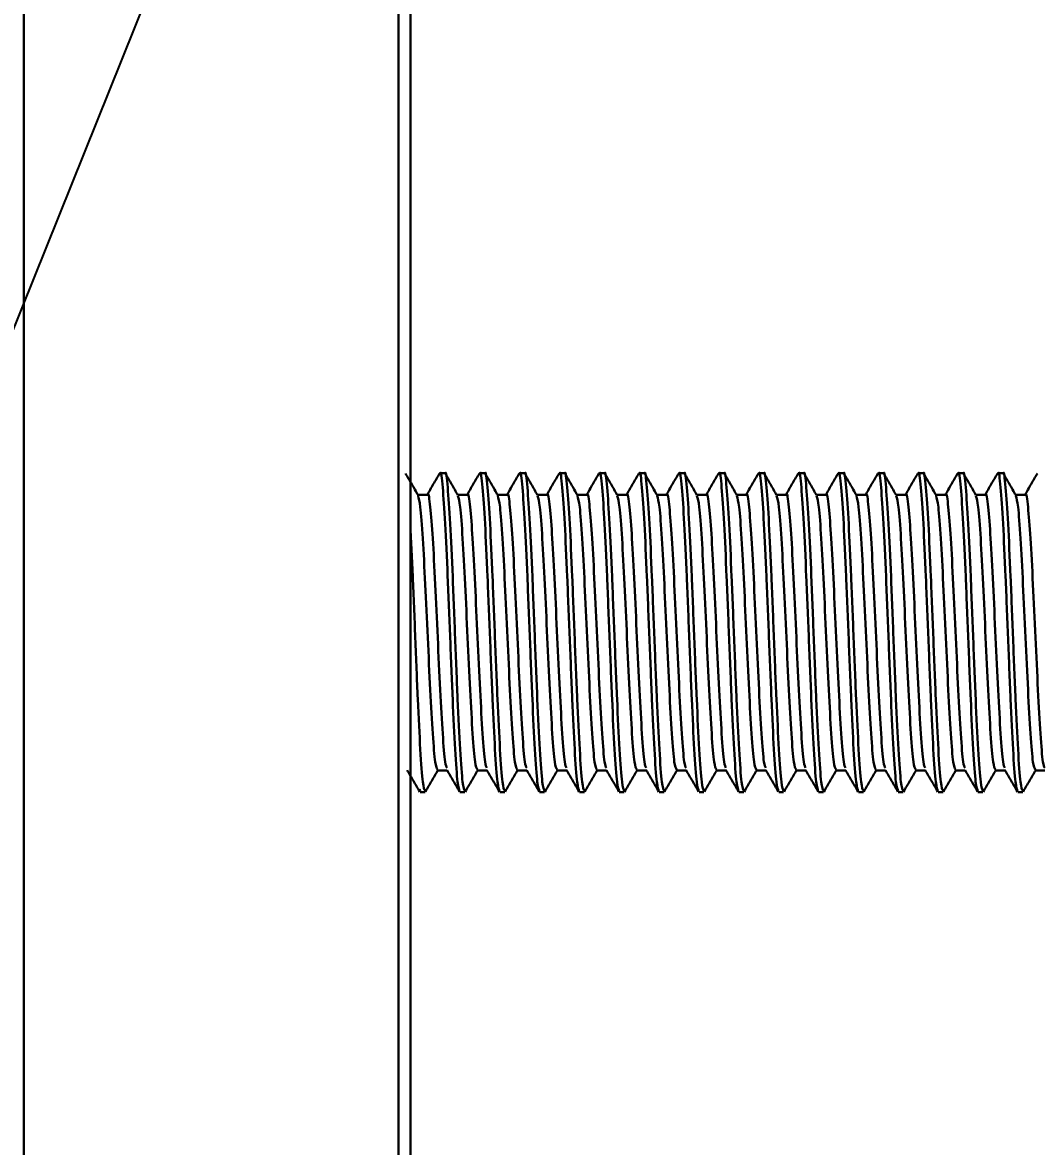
# Model space of a CAD drawing. Header units: millimetres. Extents: x -473 to 6267, y 319 to 3284.
# Drawn here: x 872.45 to 885.19, y 2696.54 to 2710.64 of the extents above; entities that cross this region are included whole.
import ezdxf
from ezdxf import colors
from ezdxf.entities.mleader import LeaderData, LeaderLine
from ezdxf.math import Vec2, Vec3

# ---------------------------------------------------------------- set-up
doc = ezdxf.new("R2010")
doc.units = ezdxf.units.MM
doc.layers.add('3mm', color=7, linetype='Continuous', lineweight=30)

msp = doc.modelspace()

# ---------------------------------------------------------------- linework, layer by layer
at = {"layer": '3mm', "lineweight": 30}
for p, q in [((872.468, 2722.978), (872.468, 2552.978)), ((877.168, 2552.978), (877.168, 2722.978)), ((877.318, 2722.828), (877.318, 2553.128)), ((877.752, 2704.983), (877.69, 2704.983)), ((878.252, 2704.983), (878.19, 2704.983)), ((878.752, 2704.983), (878.69, 2704.983)), ((879.252, 2704.983), (879.19, 2704.983)), ((879.752, 2704.983), (879.69, 2704.983)), ((880.252, 2704.983), (880.19, 2704.983)), ((880.752, 2704.983), (880.69, 2704.983)), ((881.252, 2704.983), (881.19, 2704.983)), ((881.752, 2704.983), (881.69, 2704.983)), ((882.252, 2704.983), (882.19, 2704.983)), ((882.752, 2704.983), (882.69, 2704.983)), ((883.252, 2704.983), (883.19, 2704.983)), ((883.752, 2704.983), (883.69, 2704.983)), ((884.252, 2704.983), (884.19, 2704.983)), ((884.752, 2704.983), (884.69, 2704.983)), ((877.534, 2704.712), (877.412, 2704.712)), ((878.034, 2704.712), (877.912, 2704.712)), ((878.534, 2704.712), (878.412, 2704.712)), ((879.034, 2704.712), (878.912, 2704.712)), ((879.534, 2704.712), (879.412, 2704.712)), ((880.034, 2704.712), (879.912, 2704.712)), ((880.534, 2704.712), (880.412, 2704.712)), ((881.034, 2704.712), (880.912, 2704.712)), ((881.534, 2704.712), (881.412, 2704.712)), ((882.034, 2704.712), (881.912, 2704.712)), ((882.534, 2704.712), (882.412, 2704.712)), ((883.034, 2704.712), (882.912, 2704.712)), ((883.534, 2704.712), (883.412, 2704.712)), ((884.034, 2704.712), (883.912, 2704.712)), ((884.534, 2704.712), (884.412, 2704.712)), ((885.034, 2704.712), (884.912, 2704.712)), ((877.659, 2701.254), (877.781, 2701.254)), ((878.159, 2701.254), (878.281, 2701.254)), ((878.659, 2701.254), (878.781, 2701.254)), ((879.159, 2701.254), (879.281, 2701.254)), ((879.659, 2701.254), (879.781, 2701.254)), ((880.159, 2701.254), (880.281, 2701.254)), ((880.659, 2701.254), (880.781, 2701.254)), ((881.159, 2701.254), (881.281, 2701.254)), ((881.659, 2701.254), (881.781, 2701.254)), ((882.159, 2701.254), (882.281, 2701.254)), ((882.659, 2701.254), (882.781, 2701.254)), ((883.159, 2701.254), (883.281, 2701.254)), ((883.659, 2701.254), (883.781, 2701.254)), ((884.159, 2701.254), (884.281, 2701.254)), ((884.659, 2701.254), (884.781, 2701.254)), ((885.159, 2701.254), (885.281, 2701.254)), ((877.44, 2700.996), (877.434, 2701.017)), ((877.44, 2700.983), (877.502, 2700.983)), ((877.94, 2700.983), (878.002, 2700.983)), ((878.44, 2700.983), (878.502, 2700.983)), ((878.94, 2700.983), (879.002, 2700.983)), ((879.44, 2700.983), (879.502, 2700.983)), ((879.94, 2700.983), (880.002, 2700.983)), ((880.44, 2700.983), (880.502, 2700.983)), ((880.94, 2700.983), (881.002, 2700.983)), ((881.44, 2700.983), (881.502, 2700.983)), ((881.94, 2700.983), (882.002, 2700.983)), ((882.44, 2700.983), (882.502, 2700.983)), ((882.94, 2700.983), (883.002, 2700.983)), ((883.44, 2700.983), (883.502, 2700.983)), ((883.94, 2700.983), (884.002, 2700.983)), ((884.44, 2700.983), (884.502, 2700.983)), ((884.94, 2700.983), (885.002, 2700.983))]:
    msp.add_line(p, q, dxfattribs=at)
for points, knots in [([(877.414, 2704.708), (877.388, 2704.753), (877.336, 2704.843), (877.284, 2704.934), (877.257, 2704.979)], [0, 0, 0, 0, 0.499935, 1, 1, 1, 1]), ([(877.685, 2704.979), (877.659, 2704.934), (877.606, 2704.843), (877.554, 2704.753), (877.528, 2704.707)], [0, 0, 0, 0, 0.500068, 1, 1, 1, 1]), ([(877.94, 2700.996), (877.93, 2701.015), (877.91, 2701.057), (877.88, 2701.486), (877.849, 2702.129), (877.818, 2702.911), (877.786, 2703.699), (877.755, 2704.387), (877.724, 2704.83), (877.702, 2705.024), (877.691, 2704.975), (877.69, 2704.971)], [0, 0, 0, 0, 0.113753, 0.238753, 0.363753, 0.488753, 0.613753, 0.738753, 0.863753, 0.988753, 1, 1, 1, 1]), ([(878.002, 2700.996), (877.993, 2701.015), (877.973, 2701.057), (877.943, 2701.486), (877.911, 2702.129), (877.88, 2702.911), (877.849, 2703.699), (877.818, 2704.387), (877.786, 2704.83), (877.765, 2705.024), (877.753, 2704.975), (877.752, 2704.971)], [0, 0, 0, 0, 0.113753, 0.238753, 0.363753, 0.488753, 0.613753, 0.738753, 0.863753, 0.988753, 1, 1, 1, 1]), ([(877.914, 2704.708), (877.888, 2704.753), (877.836, 2704.843), (877.784, 2704.934), (877.757, 2704.979)], [0, 0, 0, 0, 0.499935, 1, 1, 1, 1]), ([(878.185, 2704.979), (878.159, 2704.934), (878.106, 2704.843), (878.054, 2704.753), (878.028, 2704.707)], [0, 0, 0, 0, 0.500068, 1, 1, 1, 1]), ([(878.44, 2700.996), (878.43, 2701.015), (878.41, 2701.057), (878.38, 2701.486), (878.349, 2702.129), (878.318, 2702.911), (878.286, 2703.699), (878.255, 2704.387), (878.224, 2704.83), (878.202, 2705.024), (878.191, 2704.975), (878.19, 2704.971)], [0, 0, 0, 0, 0.113753, 0.238753, 0.363753, 0.488753, 0.613753, 0.738753, 0.863753, 0.988753, 1, 1, 1, 1]), ([(878.502, 2700.996), (878.493, 2701.015), (878.473, 2701.057), (878.443, 2701.486), (878.411, 2702.129), (878.38, 2702.911), (878.349, 2703.699), (878.318, 2704.387), (878.286, 2704.83), (878.265, 2705.024), (878.253, 2704.975), (878.252, 2704.971)], [0, 0, 0, 0, 0.113753, 0.238753, 0.363753, 0.488753, 0.613753, 0.738753, 0.863753, 0.988753, 1, 1, 1, 1]), ([(878.414, 2704.708), (878.388, 2704.753), (878.336, 2704.843), (878.284, 2704.934), (878.257, 2704.979)], [0, 0, 0, 0, 0.499935, 1, 1, 1, 1]), ([(878.685, 2704.979), (878.659, 2704.934), (878.606, 2704.843), (878.554, 2704.753), (878.528, 2704.707)], [0, 0, 0, 0, 0.500068, 1, 1, 1, 1]), ([(878.94, 2700.996), (878.93, 2701.015), (878.91, 2701.057), (878.88, 2701.486), (878.849, 2702.129), (878.818, 2702.911), (878.786, 2703.699), (878.755, 2704.387), (878.724, 2704.83), (878.702, 2705.024), (878.691, 2704.975), (878.69, 2704.971)], [0, 0, 0, 0, 0.113753, 0.238753, 0.363753, 0.488753, 0.613753, 0.738753, 0.863753, 0.988753, 1, 1, 1, 1]), ([(879.002, 2700.996), (878.993, 2701.015), (878.973, 2701.057), (878.943, 2701.486), (878.911, 2702.129), (878.88, 2702.911), (878.849, 2703.699), (878.818, 2704.387), (878.786, 2704.83), (878.765, 2705.024), (878.753, 2704.975), (878.752, 2704.971)], [0, 0, 0, 0, 0.113753, 0.238753, 0.363753, 0.488753, 0.613753, 0.738753, 0.863753, 0.988753, 1, 1, 1, 1]), ([(878.914, 2704.708), (878.888, 2704.753), (878.836, 2704.843), (878.784, 2704.934), (878.757, 2704.979)], [0, 0, 0, 0, 0.4999345, 1, 1, 1, 1]), ([(879.185, 2704.979), (879.159, 2704.934), (879.106, 2704.843), (879.054, 2704.753), (879.028, 2704.707)], [0, 0, 0, 0, 0.500068, 1, 1, 1, 1]), ([(879.44, 2700.996), (879.43, 2701.015), (879.41, 2701.057), (879.38, 2701.486), (879.349, 2702.129), (879.318, 2702.911), (879.286, 2703.699), (879.255, 2704.387), (879.224, 2704.83), (879.202, 2705.024), (879.191, 2704.975), (879.19, 2704.971)], [0, 0, 0, 0, 0.113753, 0.238753, 0.363753, 0.488753, 0.613753, 0.738753, 0.863753, 0.988753, 1, 1, 1, 1]), ([(879.502, 2700.996), (879.493, 2701.015), (879.473, 2701.057), (879.443, 2701.486), (879.411, 2702.129), (879.38, 2702.911), (879.349, 2703.699), (879.318, 2704.387), (879.286, 2704.83), (879.265, 2705.024), (879.253, 2704.975), (879.252, 2704.971)], [0, 0, 0, 0, 0.113753, 0.238753, 0.363753, 0.488753, 0.613753, 0.738753, 0.863753, 0.988753, 1, 1, 1, 1]), ([(879.414, 2704.708), (879.388, 2704.753), (879.336, 2704.843), (879.284, 2704.934), (879.257, 2704.979)], [0, 0, 0, 0, 0.4999345, 1, 1, 1, 1]), ([(879.685, 2704.979), (879.659, 2704.934), (879.606, 2704.843), (879.554, 2704.753), (879.528, 2704.707)], [0, 0, 0, 0, 0.500068, 1, 1, 1, 1]), ([(879.94, 2700.996), (879.93, 2701.015), (879.91, 2701.057), (879.88, 2701.486), (879.849, 2702.129), (879.818, 2702.911), (879.786, 2703.699), (879.755, 2704.387), (879.724, 2704.83), (879.702, 2705.024), (879.691, 2704.975), (879.69, 2704.971)], [0, 0, 0, 0, 0.113753, 0.238753, 0.363753, 0.488753, 0.613753, 0.738753, 0.863753, 0.988753, 1, 1, 1, 1]), ([(880.002, 2700.996), (879.993, 2701.015), (879.973, 2701.057), (879.943, 2701.486), (879.911, 2702.129), (879.88, 2702.911), (879.849, 2703.699), (879.818, 2704.387), (879.786, 2704.83), (879.765, 2705.024), (879.753, 2704.975), (879.752, 2704.971)], [0, 0, 0, 0, 0.113753, 0.238753, 0.363753, 0.488753, 0.613753, 0.738753, 0.863753, 0.988753, 1, 1, 1, 1]), ([(879.914, 2704.708), (879.888, 2704.753), (879.836, 2704.843), (879.784, 2704.934), (879.757, 2704.979)], [0, 0, 0, 0, 0.4999345, 1, 1, 1, 1]), ([(880.185, 2704.979), (880.159, 2704.934), (880.106, 2704.843), (880.054, 2704.753), (880.028, 2704.707)], [0, 0, 0, 0, 0.500068, 1, 1, 1, 1]), ([(880.44, 2700.996), (880.43, 2701.015), (880.41, 2701.057), (880.38, 2701.486), (880.349, 2702.129), (880.318, 2702.911), (880.286, 2703.699), (880.255, 2704.387), (880.224, 2704.83), (880.202, 2705.024), (880.191, 2704.975), (880.19, 2704.971)], [0, 0, 0, 0, 0.113753, 0.238753, 0.363753, 0.488753, 0.613753, 0.738753, 0.863753, 0.988753, 1, 1, 1, 1]), ([(880.502, 2700.996), (880.493, 2701.015), (880.473, 2701.057), (880.443, 2701.486), (880.411, 2702.129), (880.38, 2702.911), (880.349, 2703.699), (880.318, 2704.387), (880.286, 2704.83), (880.265, 2705.024), (880.253, 2704.975), (880.252, 2704.971)], [0, 0, 0, 0, 0.113753, 0.238753, 0.363753, 0.488753, 0.613753, 0.738753, 0.863753, 0.988753, 1, 1, 1, 1]), ([(880.414, 2704.708), (880.388, 2704.753), (880.336, 2704.843), (880.284, 2704.934), (880.257, 2704.979)], [0, 0, 0, 0, 0.4999345, 1, 1, 1, 1]), ([(880.685, 2704.979), (880.659, 2704.934), (880.606, 2704.843), (880.554, 2704.753), (880.528, 2704.707)], [0, 0, 0, 0, 0.500068, 1, 1, 1, 1]), ([(880.94, 2700.996), (880.93, 2701.015), (880.91, 2701.057), (880.88, 2701.486), (880.849, 2702.129), (880.818, 2702.911), (880.786, 2703.699), (880.755, 2704.387), (880.724, 2704.83), (880.702, 2705.024), (880.691, 2704.975), (880.69, 2704.971)], [0, 0, 0, 0, 0.113753, 0.238753, 0.363753, 0.488753, 0.613753, 0.738753, 0.863753, 0.988753, 1, 1, 1, 1]), ([(881.002, 2700.996), (880.993, 2701.015), (880.973, 2701.057), (880.943, 2701.486), (880.911, 2702.129), (880.88, 2702.911), (880.849, 2703.699), (880.818, 2704.387), (880.786, 2704.83), (880.765, 2705.024), (880.753, 2704.975), (880.752, 2704.971)], [0, 0, 0, 0, 0.113753, 0.238753, 0.363753, 0.488753, 0.613753, 0.738753, 0.863753, 0.988753, 1, 1, 1, 1]), ([(880.914, 2704.708), (880.888, 2704.753), (880.836, 2704.843), (880.784, 2704.934), (880.757, 2704.979)], [0, 0, 0, 0, 0.4999345, 1, 1, 1, 1]), ([(881.185, 2704.979), (881.159, 2704.934), (881.106, 2704.843), (881.054, 2704.753), (881.028, 2704.707)], [0, 0, 0, 0, 0.500068, 1, 1, 1, 1]), ([(881.44, 2700.996), (881.43, 2701.015), (881.41, 2701.057), (881.38, 2701.486), (881.349, 2702.129), (881.318, 2702.911), (881.286, 2703.699), (881.255, 2704.387), (881.224, 2704.83), (881.202, 2705.024), (881.191, 2704.975), (881.19, 2704.971)], [0, 0, 0, 0, 0.113753, 0.238753, 0.363753, 0.488753, 0.613753, 0.738753, 0.863753, 0.988753, 1, 1, 1, 1]), ([(881.502, 2700.996), (881.493, 2701.015), (881.473, 2701.057), (881.443, 2701.486), (881.411, 2702.129), (881.38, 2702.911), (881.349, 2703.699), (881.318, 2704.387), (881.286, 2704.83), (881.265, 2705.024), (881.253, 2704.975), (881.252, 2704.971)], [0, 0, 0, 0, 0.113753, 0.238753, 0.363753, 0.488753, 0.613753, 0.738753, 0.863753, 0.988753, 1, 1, 1, 1]), ([(881.414, 2704.708), (881.388, 2704.753), (881.336, 2704.843), (881.284, 2704.934), (881.257, 2704.979)], [0, 0, 0, 0, 0.499935, 1, 1, 1, 1]), ([(881.685, 2704.979), (881.659, 2704.934), (881.606, 2704.843), (881.554, 2704.753), (881.528, 2704.707)], [0, 0, 0, 0, 0.500068, 1, 1, 1, 1]), ([(881.94, 2700.996), (881.93, 2701.015), (881.91, 2701.057), (881.88, 2701.486), (881.849, 2702.129), (881.818, 2702.911), (881.786, 2703.699), (881.755, 2704.387), (881.724, 2704.83), (881.702, 2705.024), (881.691, 2704.975), (881.69, 2704.971)], [0, 0, 0, 0, 0.113753, 0.238753, 0.363753, 0.488753, 0.613753, 0.738753, 0.863753, 0.988753, 1, 1, 1, 1]), ([(882.002, 2700.996), (881.993, 2701.015), (881.973, 2701.057), (881.943, 2701.486), (881.911, 2702.129), (881.88, 2702.911), (881.849, 2703.699), (881.818, 2704.387), (881.786, 2704.83), (881.765, 2705.024), (881.753, 2704.975), (881.752, 2704.971)], [0, 0, 0, 0, 0.113753, 0.238753, 0.363753, 0.488753, 0.613753, 0.738753, 0.863753, 0.988753, 1, 1, 1, 1]), ([(881.914, 2704.708), (881.888, 2704.753), (881.836, 2704.843), (881.784, 2704.934), (881.757, 2704.979)], [0, 0, 0, 0, 0.499935, 1, 1, 1, 1]), ([(882.185, 2704.979), (882.159, 2704.934), (882.106, 2704.843), (882.054, 2704.753), (882.028, 2704.707)], [0, 0, 0, 0, 0.500068, 1, 1, 1, 1]), ([(882.44, 2700.996), (882.43, 2701.015), (882.41, 2701.057), (882.38, 2701.486), (882.349, 2702.129), (882.318, 2702.911), (882.286, 2703.699), (882.255, 2704.387), (882.224, 2704.83), (882.202, 2705.024), (882.191, 2704.975), (882.19, 2704.971)], [0, 0, 0, 0, 0.113753, 0.238753, 0.363753, 0.488753, 0.613753, 0.738753, 0.863753, 0.988753, 1, 1, 1, 1]), ([(882.502, 2700.996), (882.493, 2701.015), (882.473, 2701.057), (882.443, 2701.486), (882.411, 2702.129), (882.38, 2702.911), (882.349, 2703.699), (882.318, 2704.387), (882.286, 2704.83), (882.265, 2705.024), (882.253, 2704.975), (882.252, 2704.971)], [0, 0, 0, 0, 0.113753, 0.238753, 0.363753, 0.488753, 0.613753, 0.738753, 0.863753, 0.988753, 1, 1, 1, 1]), ([(882.414, 2704.708), (882.388, 2704.753), (882.336, 2704.843), (882.284, 2704.934), (882.257, 2704.979)], [0, 0, 0, 0, 0.499935, 1, 1, 1, 1]), ([(882.685, 2704.979), (882.659, 2704.934), (882.606, 2704.843), (882.554, 2704.753), (882.528, 2704.707)], [0, 0, 0, 0, 0.500068, 1, 1, 1, 1]), ([(882.94, 2700.996), (882.93, 2701.015), (882.91, 2701.057), (882.88, 2701.486), (882.849, 2702.129), (882.818, 2702.911), (882.786, 2703.699), (882.755, 2704.387), (882.724, 2704.83), (882.702, 2705.024), (882.691, 2704.975), (882.69, 2704.971)], [0, 0, 0, 0, 0.113753, 0.238753, 0.363753, 0.488753, 0.613753, 0.738753, 0.863753, 0.988753, 1, 1, 1, 1]), ([(883.002, 2700.996), (882.993, 2701.015), (882.973, 2701.057), (882.943, 2701.486), (882.911, 2702.129), (882.88, 2702.911), (882.849, 2703.699), (882.818, 2704.387), (882.786, 2704.83), (882.765, 2705.024), (882.753, 2704.975), (882.752, 2704.971)], [0, 0, 0, 0, 0.113753, 0.238753, 0.363753, 0.488753, 0.613753, 0.738753, 0.863753, 0.988753, 1, 1, 1, 1]), ([(882.914, 2704.708), (882.888, 2704.753), (882.836, 2704.843), (882.784, 2704.934), (882.757, 2704.979)], [0, 0, 0, 0, 0.4999345, 1, 1, 1, 1]), ([(883.185, 2704.979), (883.159, 2704.934), (883.106, 2704.843), (883.054, 2704.753), (883.028, 2704.707)], [0, 0, 0, 0, 0.500068, 1, 1, 1, 1]), ([(883.44, 2700.996), (883.43, 2701.015), (883.41, 2701.057), (883.38, 2701.486), (883.349, 2702.129), (883.318, 2702.911), (883.286, 2703.699), (883.255, 2704.387), (883.224, 2704.83), (883.202, 2705.024), (883.191, 2704.975), (883.19, 2704.971)], [0, 0, 0, 0, 0.113753, 0.238753, 0.363753, 0.488753, 0.613753, 0.738753, 0.863753, 0.988753, 1, 1, 1, 1]), ([(883.502, 2700.996), (883.493, 2701.015), (883.473, 2701.057), (883.443, 2701.486), (883.411, 2702.129), (883.38, 2702.911), (883.349, 2703.699), (883.318, 2704.387), (883.286, 2704.83), (883.265, 2705.024), (883.253, 2704.975), (883.252, 2704.971)], [0, 0, 0, 0, 0.113753, 0.238753, 0.363753, 0.488753, 0.613753, 0.738753, 0.863753, 0.988753, 1, 1, 1, 1]), ([(883.414, 2704.708), (883.388, 2704.753), (883.336, 2704.843), (883.284, 2704.934), (883.257, 2704.979)], [0, 0, 0, 0, 0.4999345, 1, 1, 1, 1]), ([(883.685, 2704.979), (883.659, 2704.934), (883.606, 2704.843), (883.554, 2704.753), (883.528, 2704.707)], [0, 0, 0, 0, 0.500068, 1, 1, 1, 1]), ([(883.94, 2700.996), (883.93, 2701.015), (883.91, 2701.057), (883.88, 2701.486), (883.849, 2702.129), (883.818, 2702.911), (883.786, 2703.699), (883.755, 2704.387), (883.724, 2704.83), (883.702, 2705.024), (883.691, 2704.975), (883.69, 2704.971)], [0, 0, 0, 0, 0.113753, 0.238753, 0.363753, 0.488753, 0.613753, 0.738753, 0.863753, 0.988753, 1, 1, 1, 1]), ([(884.002, 2700.996), (883.993, 2701.015), (883.973, 2701.057), (883.943, 2701.486), (883.911, 2702.129), (883.88, 2702.911), (883.849, 2703.699), (883.818, 2704.387), (883.786, 2704.83), (883.765, 2705.024), (883.753, 2704.975), (883.752, 2704.971)], [0, 0, 0, 0, 0.113753, 0.238753, 0.363753, 0.488753, 0.613753, 0.738753, 0.863753, 0.988753, 1, 1, 1, 1]), ([(883.914, 2704.708), (883.888, 2704.753), (883.836, 2704.843), (883.784, 2704.934), (883.757, 2704.979)], [0, 0, 0, 0, 0.4999345, 1, 1, 1, 1]), ([(884.185, 2704.979), (884.159, 2704.934), (884.106, 2704.843), (884.054, 2704.753), (884.028, 2704.707)], [0, 0, 0, 0, 0.500068, 1, 1, 1, 1]), ([(884.44, 2700.996), (884.43, 2701.015), (884.41, 2701.057), (884.38, 2701.486), (884.349, 2702.129), (884.318, 2702.911), (884.286, 2703.699), (884.255, 2704.387), (884.224, 2704.83), (884.202, 2705.024), (884.191, 2704.975), (884.19, 2704.971)], [0, 0, 0, 0, 0.113753, 0.238753, 0.363753, 0.488753, 0.613753, 0.738753, 0.863753, 0.988753, 1, 1, 1, 1]), ([(884.502, 2700.996), (884.493, 2701.015), (884.473, 2701.057), (884.443, 2701.486), (884.411, 2702.129), (884.38, 2702.911), (884.349, 2703.699), (884.318, 2704.387), (884.286, 2704.83), (884.265, 2705.024), (884.253, 2704.975), (884.252, 2704.971)], [0, 0, 0, 0, 0.113753, 0.238753, 0.363753, 0.488753, 0.613753, 0.738753, 0.863753, 0.988753, 1, 1, 1, 1]), ([(884.414, 2704.708), (884.388, 2704.753), (884.336, 2704.843), (884.284, 2704.934), (884.257, 2704.979)], [0, 0, 0, 0, 0.499935, 1, 1, 1, 1]), ([(884.685, 2704.979), (884.659, 2704.934), (884.606, 2704.843), (884.554, 2704.753), (884.528, 2704.707)], [0, 0, 0, 0, 0.500068, 1, 1, 1, 1]), ([(884.94, 2700.996), (884.93, 2701.015), (884.91, 2701.057), (884.88, 2701.486), (884.849, 2702.129), (884.818, 2702.911), (884.786, 2703.699), (884.755, 2704.387), (884.724, 2704.83), (884.702, 2705.024), (884.691, 2704.975), (884.69, 2704.971)], [0, 0, 0, 0, 0.113753, 0.238753, 0.363753, 0.488753, 0.613753, 0.738753, 0.863753, 0.988753, 1, 1, 1, 1]), ([(885.002, 2700.996), (884.993, 2701.015), (884.973, 2701.057), (884.943, 2701.486), (884.911, 2702.129), (884.88, 2702.911), (884.849, 2703.699), (884.818, 2704.387), (884.786, 2704.83), (884.765, 2705.024), (884.753, 2704.975), (884.752, 2704.971)], [0, 0, 0, 0, 0.113753, 0.238753, 0.363753, 0.488753, 0.613753, 0.738753, 0.863753, 0.988753, 1, 1, 1, 1]), ([(884.914, 2704.708), (884.888, 2704.753), (884.836, 2704.843), (884.784, 2704.934), (884.757, 2704.979)], [0, 0, 0, 0, 0.499935, 1, 1, 1, 1]), ([(885.185, 2704.979), (885.159, 2704.934), (885.106, 2704.843), (885.054, 2704.753), (885.028, 2704.707)], [0, 0, 0, 0, 0.500068, 1, 1, 1, 1]), ([(877.659, 2701.264), (877.649, 2701.281), (877.629, 2701.317), (877.599, 2701.688), (877.568, 2702.245), (877.536, 2702.92), (877.505, 2703.604), (877.474, 2704.188), (877.444, 2704.599), (877.424, 2704.666), (877.414, 2704.698)], [0, 0, 0, 0, 0.116693, 0.244479, 0.372266, 0.500052, 0.627839, 0.755625, 0.883412, 1, 1, 1, 1]), ([(877.778, 2701.285), (877.77, 2701.3), (877.752, 2701.335), (877.724, 2701.69), (877.693, 2702.244), (877.661, 2702.921), (877.63, 2703.602), (877.599, 2704.197), (877.568, 2704.58), (877.546, 2704.748), (877.535, 2704.705), (877.534, 2704.702)], [0, 0, 0, 0, 0.09263, 0.220627, 0.348625, 0.476623, 0.60462, 0.732618, 0.860615, 0.988613, 1, 1, 1, 1]), ([(878.159, 2701.264), (878.149, 2701.281), (878.129, 2701.317), (878.099, 2701.688), (878.068, 2702.245), (878.036, 2702.92), (878.005, 2703.604), (877.974, 2704.188), (877.944, 2704.599), (877.924, 2704.666), (877.914, 2704.698)], [0, 0, 0, 0, 0.1166927, 0.2444792, 0.3722657, 0.5000521, 0.6278386, 0.7556251, 0.8834116, 1, 1, 1, 1]), ([(878.278, 2701.285), (878.27, 2701.3), (878.252, 2701.335), (878.224, 2701.69), (878.193, 2702.244), (878.161, 2702.921), (878.13, 2703.602), (878.099, 2704.197), (878.068, 2704.58), (878.046, 2704.748), (878.035, 2704.705), (878.034, 2704.702)], [0, 0, 0, 0, 0.09263, 0.220627, 0.348625, 0.476623, 0.60462, 0.732618, 0.860615, 0.988613, 1, 1, 1, 1]), ([(878.659, 2701.264), (878.649, 2701.281), (878.629, 2701.317), (878.599, 2701.688), (878.568, 2702.245), (878.536, 2702.92), (878.505, 2703.604), (878.474, 2704.188), (878.444, 2704.599), (878.424, 2704.666), (878.414, 2704.698)], [0, 0, 0, 0, 0.1166927, 0.2444792, 0.3722657, 0.5000521, 0.6278386, 0.7556251, 0.8834116, 1, 1, 1, 1]), ([(878.778, 2701.285), (878.77, 2701.3), (878.752, 2701.335), (878.724, 2701.69), (878.693, 2702.244), (878.661, 2702.921), (878.63, 2703.602), (878.599, 2704.197), (878.568, 2704.58), (878.546, 2704.748), (878.535, 2704.705), (878.534, 2704.702)], [0, 0, 0, 0, 0.09263, 0.220627, 0.348625, 0.476623, 0.60462, 0.732618, 0.860615, 0.988613, 1, 1, 1, 1]), ([(879.159, 2701.264), (879.149, 2701.281), (879.129, 2701.317), (879.099, 2701.688), (879.068, 2702.245), (879.036, 2702.92), (879.005, 2703.604), (878.974, 2704.188), (878.944, 2704.599), (878.924, 2704.666), (878.914, 2704.698)], [0, 0, 0, 0, 0.116693, 0.244479, 0.372266, 0.500052, 0.627839, 0.755625, 0.883412, 1, 1, 1, 1]), ([(879.278, 2701.285), (879.27, 2701.3), (879.252, 2701.335), (879.224, 2701.69), (879.193, 2702.244), (879.161, 2702.921), (879.13, 2703.602), (879.099, 2704.197), (879.068, 2704.58), (879.046, 2704.748), (879.035, 2704.705), (879.034, 2704.702)], [0, 0, 0, 0, 0.09263, 0.220627, 0.348625, 0.476623, 0.60462, 0.732618, 0.860615, 0.988613, 1, 1, 1, 1]), ([(879.659, 2701.264), (879.649, 2701.281), (879.629, 2701.317), (879.599, 2701.688), (879.568, 2702.245), (879.536, 2702.92), (879.505, 2703.604), (879.474, 2704.188), (879.444, 2704.599), (879.424, 2704.666), (879.414, 2704.698)], [0, 0, 0, 0, 0.116693, 0.244479, 0.372266, 0.500052, 0.627839, 0.755625, 0.883412, 1, 1, 1, 1]), ([(879.778, 2701.285), (879.77, 2701.3), (879.752, 2701.335), (879.724, 2701.69), (879.693, 2702.244), (879.661, 2702.921), (879.63, 2703.602), (879.599, 2704.197), (879.568, 2704.58), (879.546, 2704.748), (879.535, 2704.705), (879.534, 2704.702)], [0, 0, 0, 0, 0.09263, 0.220627, 0.348625, 0.476623, 0.60462, 0.732618, 0.860615, 0.988613, 1, 1, 1, 1]), ([(880.159, 2701.264), (880.149, 2701.281), (880.129, 2701.317), (880.099, 2701.688), (880.068, 2702.245), (880.036, 2702.92), (880.005, 2703.604), (879.974, 2704.188), (879.944, 2704.599), (879.924, 2704.666), (879.914, 2704.698)], [0, 0, 0, 0, 0.116693, 0.244479, 0.372266, 0.500052, 0.627839, 0.755625, 0.883412, 1, 1, 1, 1]), ([(880.278, 2701.285), (880.27, 2701.3), (880.252, 2701.335), (880.224, 2701.69), (880.193, 2702.244), (880.161, 2702.921), (880.13, 2703.602), (880.099, 2704.197), (880.068, 2704.58), (880.046, 2704.748), (880.035, 2704.705), (880.034, 2704.702)], [0, 0, 0, 0, 0.09263, 0.220627, 0.348625, 0.476623, 0.60462, 0.732618, 0.860615, 0.988613, 1, 1, 1, 1]), ([(880.659, 2701.264), (880.649, 2701.281), (880.629, 2701.317), (880.599, 2701.688), (880.568, 2702.245), (880.536, 2702.92), (880.505, 2703.604), (880.474, 2704.188), (880.444, 2704.599), (880.424, 2704.666), (880.414, 2704.698)], [0, 0, 0, 0, 0.116693, 0.244479, 0.372266, 0.500052, 0.627839, 0.755625, 0.883412, 1, 1, 1, 1]), ([(880.778, 2701.285), (880.77, 2701.3), (880.752, 2701.335), (880.724, 2701.69), (880.693, 2702.244), (880.661, 2702.921), (880.63, 2703.602), (880.599, 2704.197), (880.568, 2704.58), (880.546, 2704.748), (880.535, 2704.705), (880.534, 2704.702)], [0, 0, 0, 0, 0.09263, 0.220627, 0.348625, 0.476623, 0.60462, 0.732618, 0.860615, 0.988613, 1, 1, 1, 1]), ([(881.159, 2701.264), (881.149, 2701.281), (881.129, 2701.317), (881.099, 2701.688), (881.068, 2702.245), (881.036, 2702.92), (881.005, 2703.604), (880.974, 2704.188), (880.944, 2704.599), (880.924, 2704.666), (880.914, 2704.698)], [0, 0, 0, 0, 0.116693, 0.244479, 0.372266, 0.500052, 0.627839, 0.755625, 0.883412, 1, 1, 1, 1]), ([(881.278, 2701.285), (881.27, 2701.3), (881.252, 2701.335), (881.224, 2701.69), (881.193, 2702.244), (881.161, 2702.921), (881.13, 2703.602), (881.099, 2704.197), (881.068, 2704.58), (881.046, 2704.748), (881.035, 2704.705), (881.034, 2704.702)], [0, 0, 0, 0, 0.09263, 0.220627, 0.348625, 0.476623, 0.60462, 0.732618, 0.860615, 0.988613, 1, 1, 1, 1]), ([(881.659, 2701.264), (881.649, 2701.281), (881.629, 2701.317), (881.599, 2701.688), (881.568, 2702.245), (881.536, 2702.92), (881.505, 2703.604), (881.474, 2704.188), (881.444, 2704.599), (881.424, 2704.666), (881.414, 2704.698)], [0, 0, 0, 0, 0.116693, 0.244479, 0.372266, 0.500052, 0.627839, 0.755625, 0.883412, 1, 1, 1, 1]), ([(881.778, 2701.285), (881.77, 2701.3), (881.752, 2701.335), (881.724, 2701.69), (881.693, 2702.244), (881.661, 2702.921), (881.63, 2703.602), (881.599, 2704.197), (881.568, 2704.58), (881.546, 2704.748), (881.535, 2704.705), (881.534, 2704.702)], [0, 0, 0, 0, 0.09263, 0.220627, 0.348625, 0.476623, 0.60462, 0.732618, 0.860615, 0.988613, 1, 1, 1, 1]), ([(882.159, 2701.264), (882.149, 2701.281), (882.129, 2701.317), (882.099, 2701.688), (882.068, 2702.245), (882.036, 2702.92), (882.005, 2703.604), (881.974, 2704.188), (881.944, 2704.599), (881.924, 2704.666), (881.914, 2704.698)], [0, 0, 0, 0, 0.116693, 0.244479, 0.372266, 0.500052, 0.627839, 0.755625, 0.883412, 1, 1, 1, 1]), ([(882.278, 2701.285), (882.27, 2701.3), (882.252, 2701.335), (882.224, 2701.69), (882.193, 2702.244), (882.161, 2702.921), (882.13, 2703.602), (882.099, 2704.197), (882.068, 2704.58), (882.046, 2704.748), (882.035, 2704.705), (882.034, 2704.702)], [0, 0, 0, 0, 0.09263, 0.220627, 0.348625, 0.476623, 0.60462, 0.732618, 0.860615, 0.988613, 1, 1, 1, 1]), ([(882.659, 2701.264), (882.649, 2701.281), (882.629, 2701.317), (882.599, 2701.688), (882.568, 2702.245), (882.536, 2702.92), (882.505, 2703.604), (882.474, 2704.188), (882.444, 2704.599), (882.424, 2704.666), (882.414, 2704.698)], [0, 0, 0, 0, 0.116693, 0.244479, 0.372266, 0.500052, 0.627839, 0.755625, 0.883412, 1, 1, 1, 1]), ([(882.778, 2701.285), (882.77, 2701.3), (882.752, 2701.335), (882.724, 2701.69), (882.693, 2702.244), (882.661, 2702.921), (882.63, 2703.602), (882.599, 2704.197), (882.568, 2704.58), (882.546, 2704.748), (882.535, 2704.705), (882.534, 2704.702)], [0, 0, 0, 0, 0.09263, 0.220627, 0.348625, 0.476623, 0.60462, 0.732618, 0.860615, 0.988613, 1, 1, 1, 1]), ([(883.159, 2701.264), (883.149, 2701.281), (883.129, 2701.317), (883.099, 2701.688), (883.068, 2702.245), (883.036, 2702.92), (883.005, 2703.604), (882.974, 2704.188), (882.944, 2704.599), (882.924, 2704.666), (882.914, 2704.698)], [0, 0, 0, 0, 0.116693, 0.244479, 0.372266, 0.500052, 0.627839, 0.755625, 0.883412, 1, 1, 1, 1]), ([(883.278, 2701.285), (883.27, 2701.3), (883.252, 2701.335), (883.224, 2701.69), (883.193, 2702.244), (883.161, 2702.921), (883.13, 2703.602), (883.099, 2704.197), (883.068, 2704.58), (883.046, 2704.748), (883.035, 2704.705), (883.034, 2704.702)], [0, 0, 0, 0, 0.09263, 0.220627, 0.348625, 0.476623, 0.60462, 0.732618, 0.860615, 0.988613, 1, 1, 1, 1]), ([(883.659, 2701.264), (883.649, 2701.281), (883.629, 2701.317), (883.599, 2701.688), (883.568, 2702.245), (883.536, 2702.92), (883.505, 2703.604), (883.474, 2704.188), (883.444, 2704.599), (883.424, 2704.666), (883.414, 2704.698)], [0, 0, 0, 0, 0.116693, 0.244479, 0.372266, 0.500052, 0.627839, 0.755625, 0.883412, 1, 1, 1, 1]), ([(883.778, 2701.285), (883.77, 2701.3), (883.752, 2701.335), (883.724, 2701.69), (883.693, 2702.244), (883.661, 2702.921), (883.63, 2703.602), (883.599, 2704.197), (883.568, 2704.58), (883.546, 2704.748), (883.535, 2704.705), (883.534, 2704.702)], [0, 0, 0, 0, 0.09263, 0.220627, 0.348625, 0.476623, 0.60462, 0.732618, 0.860615, 0.988613, 1, 1, 1, 1]), ([(884.159, 2701.264), (884.149, 2701.281), (884.129, 2701.317), (884.099, 2701.688), (884.068, 2702.245), (884.036, 2702.92), (884.005, 2703.604), (883.974, 2704.188), (883.944, 2704.599), (883.924, 2704.666), (883.914, 2704.698)], [0, 0, 0, 0, 0.116693, 0.244479, 0.372266, 0.500052, 0.627839, 0.755625, 0.883412, 1, 1, 1, 1]), ([(884.278, 2701.285), (884.27, 2701.3), (884.252, 2701.335), (884.224, 2701.69), (884.193, 2702.244), (884.161, 2702.921), (884.13, 2703.602), (884.099, 2704.197), (884.068, 2704.58), (884.046, 2704.748), (884.035, 2704.705), (884.034, 2704.702)], [0, 0, 0, 0, 0.09263, 0.220627, 0.348625, 0.476623, 0.60462, 0.732618, 0.860615, 0.988613, 1, 1, 1, 1]), ([(884.659, 2701.264), (884.649, 2701.281), (884.629, 2701.317), (884.599, 2701.688), (884.568, 2702.245), (884.536, 2702.92), (884.505, 2703.604), (884.474, 2704.188), (884.444, 2704.599), (884.424, 2704.666), (884.414, 2704.698)], [0, 0, 0, 0, 0.116693, 0.244479, 0.372266, 0.500052, 0.627839, 0.755625, 0.883412, 1, 1, 1, 1]), ([(884.778, 2701.285), (884.77, 2701.3), (884.752, 2701.335), (884.724, 2701.69), (884.693, 2702.244), (884.661, 2702.921), (884.63, 2703.602), (884.599, 2704.197), (884.568, 2704.58), (884.546, 2704.748), (884.535, 2704.705), (884.534, 2704.702)], [0, 0, 0, 0, 0.09263, 0.220627, 0.348625, 0.476623, 0.60462, 0.732618, 0.860615, 0.988613, 1, 1, 1, 1]), ([(885.159, 2701.264), (885.149, 2701.281), (885.129, 2701.317), (885.099, 2701.688), (885.068, 2702.245), (885.036, 2702.92), (885.005, 2703.604), (884.974, 2704.188), (884.944, 2704.599), (884.924, 2704.666), (884.914, 2704.698)], [0, 0, 0, 0, 0.116693, 0.244479, 0.372266, 0.500052, 0.627839, 0.755625, 0.883412, 1, 1, 1, 1]), ([(885.278, 2701.285), (885.27, 2701.3), (885.252, 2701.335), (885.224, 2701.69), (885.193, 2702.244), (885.161, 2702.921), (885.13, 2703.602), (885.099, 2704.197), (885.068, 2704.58), (885.046, 2704.748), (885.035, 2704.705), (885.034, 2704.702)], [0, 0, 0, 0, 0.09263, 0.220627, 0.348625, 0.476623, 0.60462, 0.732618, 0.860615, 0.988613, 1, 1, 1, 1]), ([(877.502, 2700.996), (877.493, 2701.015), (877.473, 2701.057), (877.443, 2701.486), (877.411, 2702.13), (877.38, 2702.908), (877.349, 2703.71), (877.328, 2704.134), (877.318, 2704.346)], [0, 0, 0, 0, 0.15398, 0.323184, 0.492388, 0.661592, 0.830796, 1, 1, 1, 1]), ([(877.278, 2701.259), (877.304, 2701.214), (877.356, 2701.123), (877.409, 2701.033), (877.435, 2700.987)], [0, 0, 0, 0, 0.499932, 1, 1, 1, 1]), ([(877.507, 2700.987), (877.534, 2701.033), (877.586, 2701.123), (877.638, 2701.213), (877.664, 2701.259)], [0, 0, 0, 0, 0.500065, 1, 1, 1, 1]), ([(877.778, 2701.259), (877.804, 2701.214), (877.856, 2701.123), (877.909, 2701.033), (877.935, 2700.987)], [0, 0, 0, 0, 0.499932, 1, 1, 1, 1]), ([(878.007, 2700.987), (878.034, 2701.033), (878.086, 2701.123), (878.138, 2701.213), (878.164, 2701.259)], [0, 0, 0, 0, 0.500065, 1, 1, 1, 1]), ([(878.278, 2701.259), (878.304, 2701.214), (878.356, 2701.123), (878.409, 2701.033), (878.435, 2700.987)], [0, 0, 0, 0, 0.499932, 1, 1, 1, 1]), ([(878.507, 2700.987), (878.534, 2701.033), (878.586, 2701.123), (878.638, 2701.213), (878.664, 2701.259)], [0, 0, 0, 0, 0.500065, 1, 1, 1, 1]), ([(878.778, 2701.259), (878.804, 2701.214), (878.856, 2701.123), (878.909, 2701.033), (878.935, 2700.987)], [0, 0, 0, 0, 0.499932, 1, 1, 1, 1]), ([(879.007, 2700.987), (879.034, 2701.033), (879.086, 2701.123), (879.138, 2701.213), (879.164, 2701.259)], [0, 0, 0, 0, 0.500065, 1, 1, 1, 1]), ([(879.278, 2701.259), (879.304, 2701.214), (879.356, 2701.123), (879.409, 2701.033), (879.435, 2700.987)], [0, 0, 0, 0, 0.499932, 1, 1, 1, 1]), ([(879.507, 2700.987), (879.534, 2701.033), (879.586, 2701.123), (879.638, 2701.213), (879.664, 2701.259)], [0, 0, 0, 0, 0.500065, 1, 1, 1, 1]), ([(879.778, 2701.259), (879.804, 2701.214), (879.856, 2701.123), (879.909, 2701.033), (879.935, 2700.987)], [0, 0, 0, 0, 0.499932, 1, 1, 1, 1]), ([(880.007, 2700.987), (880.034, 2701.033), (880.086, 2701.123), (880.138, 2701.213), (880.164, 2701.259)], [0, 0, 0, 0, 0.500065, 1, 1, 1, 1]), ([(880.278, 2701.259), (880.304, 2701.214), (880.356, 2701.123), (880.409, 2701.033), (880.435, 2700.987)], [0, 0, 0, 0, 0.499932, 1, 1, 1, 1]), ([(880.507, 2700.987), (880.534, 2701.033), (880.586, 2701.123), (880.638, 2701.213), (880.664, 2701.259)], [0, 0, 0, 0, 0.500065, 1, 1, 1, 1]), ([(880.778, 2701.259), (880.804, 2701.214), (880.856, 2701.123), (880.909, 2701.033), (880.935, 2700.987)], [0, 0, 0, 0, 0.499932, 1, 1, 1, 1]), ([(881.007, 2700.987), (881.034, 2701.033), (881.086, 2701.123), (881.138, 2701.213), (881.164, 2701.259)], [0, 0, 0, 0, 0.500065, 1, 1, 1, 1]), ([(881.278, 2701.259), (881.304, 2701.214), (881.356, 2701.123), (881.409, 2701.033), (881.435, 2700.987)], [0, 0, 0, 0, 0.499932, 1, 1, 1, 1]), ([(881.507, 2700.987), (881.534, 2701.033), (881.586, 2701.123), (881.638, 2701.213), (881.664, 2701.259)], [0, 0, 0, 0, 0.500065, 1, 1, 1, 1]), ([(881.778, 2701.259), (881.804, 2701.214), (881.856, 2701.123), (881.909, 2701.033), (881.935, 2700.987)], [0, 0, 0, 0, 0.499932, 1, 1, 1, 1]), ([(882.007, 2700.987), (882.034, 2701.033), (882.086, 2701.123), (882.138, 2701.213), (882.164, 2701.259)], [0, 0, 0, 0, 0.500065, 1, 1, 1, 1]), ([(882.278, 2701.259), (882.304, 2701.214), (882.356, 2701.123), (882.409, 2701.033), (882.435, 2700.987)], [0, 0, 0, 0, 0.499932, 1, 1, 1, 1]), ([(882.507, 2700.987), (882.534, 2701.033), (882.586, 2701.123), (882.638, 2701.213), (882.664, 2701.259)], [0, 0, 0, 0, 0.500065, 1, 1, 1, 1]), ([(882.778, 2701.259), (882.804, 2701.214), (882.856, 2701.123), (882.909, 2701.033), (882.935, 2700.987)], [0, 0, 0, 0, 0.499932, 1, 1, 1, 1]), ([(883.007, 2700.987), (883.034, 2701.033), (883.086, 2701.123), (883.138, 2701.213), (883.164, 2701.259)], [0, 0, 0, 0, 0.500065, 1, 1, 1, 1]), ([(883.278, 2701.259), (883.304, 2701.214), (883.356, 2701.123), (883.409, 2701.033), (883.435, 2700.987)], [0, 0, 0, 0, 0.499932, 1, 1, 1, 1]), ([(883.507, 2700.987), (883.534, 2701.033), (883.586, 2701.123), (883.638, 2701.213), (883.664, 2701.259)], [0, 0, 0, 0, 0.500065, 1, 1, 1, 1]), ([(883.778, 2701.259), (883.804, 2701.214), (883.856, 2701.123), (883.909, 2701.033), (883.935, 2700.987)], [0, 0, 0, 0, 0.499932, 1, 1, 1, 1]), ([(884.007, 2700.987), (884.034, 2701.033), (884.086, 2701.123), (884.138, 2701.213), (884.164, 2701.259)], [0, 0, 0, 0, 0.500065, 1, 1, 1, 1]), ([(884.278, 2701.259), (884.304, 2701.214), (884.356, 2701.123), (884.409, 2701.033), (884.435, 2700.987)], [0, 0, 0, 0, 0.499932, 1, 1, 1, 1]), ([(884.507, 2700.987), (884.534, 2701.033), (884.586, 2701.123), (884.638, 2701.213), (884.664, 2701.259)], [0, 0, 0, 0, 0.500065, 1, 1, 1, 1]), ([(884.778, 2701.259), (884.804, 2701.214), (884.856, 2701.123), (884.909, 2701.033), (884.935, 2700.987)], [0, 0, 0, 0, 0.499932, 1, 1, 1, 1]), ([(885.007, 2700.987), (885.034, 2701.033), (885.086, 2701.123), (885.138, 2701.213), (885.164, 2701.259)], [0, 0, 0, 0, 0.5000655, 1, 1, 1, 1])]:
    msp.add_open_spline(points, degree=3, knots=knots, dxfattribs=at)

# ---------------------------------------------------------------- leaders
ml = msp.add_multileader_mtext('Standard')
ml.set_content('25', color=256)
ml.set_leader_properties()
ml.build(insert=Vec2(0, 0))
ml.multileader.update_dxf_attribs({"text_left_attachment_type": 5, "text_right_attachment_type": 5, "dogleg_length": 0.36, "arrow_head_size": 10})
ctx = ml.context
ctx.base_point, ctx.char_height, ctx.arrow_head_size, ctx.plane_origin = Vec3(900.373, 2775.596), 10, 10, Vec3(860.558, 2677.504)
ctx.left_attachment, ctx.right_attachment = 5, 5
notes = []
notes.append((ctx, [(0, (1, 1, 0), (900.013, 2775.596), (1, 0), 0.36, [(0, [(860.558, 2677.504)], 0, [])])]))
ctx.mtext.insert, ctx.mtext.flow_direction = Vec3(902.373, 2787.596), 5
for ctx, leaders in notes:
    for number, flags, end, landing, length, lines in leaders:
        leader = LeaderData()
        leader.index, (leader.has_last_leader_line, leader.has_dogleg_vector, leader.attachment_direction) = number, flags
        leader.last_leader_point, leader.dogleg_vector, leader.dogleg_length = Vec3(end), Vec3(landing), length
        for number, points, colour, breaks in lines:
            line = LeaderLine()
            line.index, line.vertices, line.color, line.breaks = number, Vec3.list(points), colors.encode_raw_color(colour), breaks
            leader.lines.append(line)
        ctx.leaders.append(leader)

doc.saveas('drawing.dxf')
